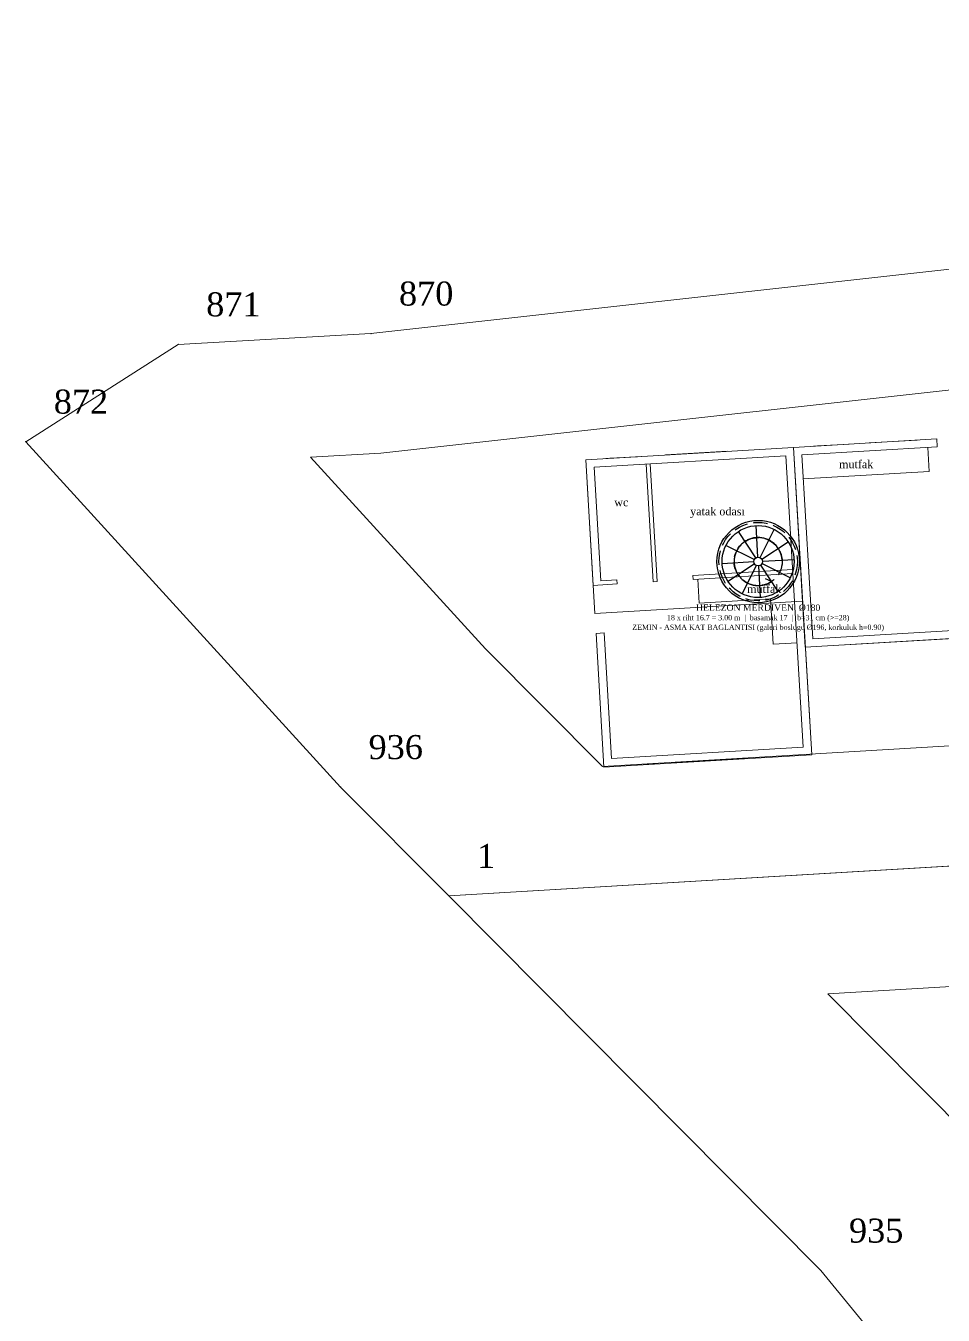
# Model space of a CAD drawing. Header units: metres. Extents: x 566281 to 566551, y 4178515 to 4178592.
# Drawn here: x 566396.58 to 566419.52, y 4178558.51 to 4178590.72 of the extents above; entities that cross this region are included whole.
import ezdxf
from ezdxf.enums import TextEntityAlignment as Align

# ---------------------------------------------------------------- set-up
doc = ezdxf.new("R2010")
doc.units = ezdxf.units.M
doc.linetypes.add('MERD_DASH', pattern=[0.5, 0.35, -0.15])
doc.layers.get('0').update_dxf_attribs({"color": 5, "lineweight": 0})
for name, color, linetype, lineweight in [('ADA_SINIR', 5, 'Continuous', 0), ('ASMAKAT', 30, 'Continuous', 0), ('BINA_115', 1, 'Continuous', 0), ('CEKME_MESAFESI', 2, 'Continuous', 0), ('DUVAR', 18, 'Continuous', 0), ('NOKTA', 7, 'Continuous', 0), ('NOKTA_NO', 8, 'Continuous', 0), ('PARSEL_BOLME', 1, 'Continuous', 0), ('PARSEL_SINIR', 3, 'Continuous', 0), ('TASLAK_DUVAR', 7, 'Continuous', 0), ('TASLAK_KAPI', 1, 'Continuous', 0), ('TASLAK_PENCERE', 3, 'Continuous', 0), ('TEZGAH', 157, 'Continuous', 0), ('YAZI', 132, 'Continuous', 0)]:
    doc.layers.add(name, color=color, linetype=linetype, lineweight=lineweight)
for name, color, linetype in [('MERDIVEN_BOSLUK', 1, 'Continuous'), ('MERDIVEN_HELEZON', 4, 'Continuous'), ('MERDIVEN_YAZI', 2, 'Continuous'), ('MERDIVEN_YON', 5, 'Continuous')]:
    doc.layers.add(name, color=color, linetype=linetype)
doc.styles.get("Standard").update_dxf_attribs({"font": 'times.ttf'})

msp = doc.modelspace()

# ---------------------------------------------------------------- linework, layer by layer
for p, q in [((566412.088, 4178579.767), (566412.263, 4178576.828)), ((566412.188, 4178579.773), (566412.362, 4178576.834)), ((566413.255, 4178576.987), (566413.261, 4178576.888)), ((566411.358, 4178576.875), (566411.364, 4178576.775))]:
    msp.add_line(p, q)
for points in [[(566415.752, 4178577.136, 0), (566413.255, 4178576.987, 0)], [(566415.758, 4178577.036, 0), (566413.261, 4178576.888, 0)], [(566411.358, 4178576.875, 0), (566410.959, 4178576.851, 0)], [(566411.036, 4178575.553, 0), (566410.837, 4178575.541, 0)]]:
    msp.add_polyline3d(points)
at = {"layer": 'ADA_SINIR'}
msp.add_polyline3d([(566455.39, 4178543.76, 0), (566446.28, 4178534.52, 0), (566439.05, 4178526.23, 0), (566435.89, 4178520.41, 0), (566432.46, 4178537.17, 0), (566428.54, 4178544.88, 0), (566419.7, 4178555.67, 0), (566416.46, 4178559.62, 0), (566407.16, 4178568.98, 0), (566404.45, 4178571.7, 0), (566396.58, 4178580.33, 0), (566396.58, 4178580.33, 0), (566400.39, 4178582.76, 0), (566405.21, 4178583.03, 0), (566423.73, 4178585.09, 0), (566433.94, 4178586.78, 0), (566448.56, 4178587.19, 0), (566462.47, 4178588.47, 0)], dxfattribs=at)
at = {"layer": 'ASMAKAT'}
msp.add_polyline3d([(566410.807, 4178576.04, 0), (566416, 4178576.349, 0), (566415.771, 4178580.187, 0), (566410.579, 4178579.878, 0), (566410.807, 4178576.04, 0)], close=True, dxfattribs=at)
msp.add_polyline3d([(566410.807, 4178576.04, 0), (566416, 4178576.349, 0), (566415.771, 4178580.187, 0), (566410.579, 4178579.878, 0), (566410.807, 4178576.04, 0)], close=True, dxfattribs=at)
at = {"layer": 'BINA_115'}
for p, q in [((566415.771, 4178580.187), (566410.579, 4178579.878)), ((566416.228, 4178572.51), (566415.771, 4178580.187)), ((566411.035, 4178572.202), (566416.228, 4178572.51))]:
    msp.add_line(p, q, dxfattribs=at)
msp.add_polyline3d([(566420.45, 4178580.465, 0), (566423.757, 4178580.662, 0), (566424.054, 4178575.671, 0), (566416.068, 4178575.196, 0), (566416.068, 4178575.196, 0), (566415.771, 4178580.187, 0), (566419.352, 4178580.4, 0)], dxfattribs=at)
at = {"layer": 'CEKME_MESAFESI'}
for points in [[(566405.46, 4178580.039, 0), (566424.141, 4178582.117, 0), (566434.228, 4178583.787, 0), (566448.74, 4178584.194, 0), (566462.398, 4178585.451, 0), (566472.943, 4178583.97, 0), (566489.228, 4178584, 0), (566502.828, 4178585.133, 0), (566517.699, 4178586.372, 0), (566526.9, 4178587.244, 0), (566539.77, 4178587.649, 0), (566541.424, 4178582.061, 0), (566543.051, 4178580.067, 0), (566410.996, 4178572.213, 0), (566408.07, 4178575.151, 0), (566403.702, 4178579.941, 0), (566405.46, 4178580.039, 0)], [(566423.513, 4178558.906, 0), (566420.175, 4178562.975, 0), (566416.635, 4178566.538, 0), (566529.75, 4178573.265, 0), (566524.255, 4178570.716, 0), (566516.762, 4178564.541, 0), (566423.513, 4178558.906, 0)]]:
    msp.add_polyline3d(points, close=True, dxfattribs=at)
at = {"layer": 'DUVAR'}
for p, q in [((566419.128, 4178580.186), (566419.164, 4178579.587)), ((566419.352, 4178580.4), (566419.364, 4178580.2)), ((566416.018, 4178579.4), (566419.164, 4178579.587)), ((566410.765, 4178576.739), (566411.364, 4178576.775)), ((566412.263, 4178576.828), (566412.362, 4178576.834)), ((566412.263, 4178576.828), (566412.362, 4178576.834))]:
    msp.add_line(p, q, dxfattribs=at)
at = {"layer": 'MERDIVEN_BOSLUK'}
msp.add_circle((566414.889, 4178577.334), 1.03, dxfattribs=at)
at = {"layer": 'MERDIVEN_BOSLUK', "linetype": 'MERD_DASH'}
msp.add_circle((566414.889, 4178577.334), 0.98, dxfattribs=at)
at = {"layer": 'MERDIVEN_HELEZON'}
for p, q in [((566414.883, 4178577.444), (566414.836, 4178578.233)), ((566414.828, 4178577.426), (566414.394, 4178578.086)), ((566414.938, 4178577.433), (566415.292, 4178578.139)), ((566414.791, 4178577.384), (566414.084, 4178577.737)), ((566414.981, 4178577.395), (566415.64, 4178577.83)), ((566414.779, 4178577.328), (566413.991, 4178577.281)), ((566414.797, 4178577.274), (566414.138, 4178576.839)), ((566414.987, 4178577.285), (566415.694, 4178576.931)), ((566414.999, 4178577.341), (566415.787, 4178577.388)), ((566414.999, 4178577.341), (566415.787, 4178577.388)), ((566414.84, 4178577.236), (566414.486, 4178576.53)), ((566414.896, 4178577.225), (566414.942, 4178576.436)), ((566414.95, 4178577.243), (566415.385, 4178576.583))]:
    msp.add_line(p, q, dxfattribs=at)
for radius in [0.9, 0.11]:
    msp.add_circle((566414.889, 4178577.334), radius, dxfattribs=at)
at = {"layer": 'MERDIVEN_HELEZON', "linetype": 'MERD_DASH'}
msp.add_circle((566414.889, 4178577.334), 0.6, dxfattribs=at)
at = {"layer": 'MERDIVEN_YON'}
for q in [(566415.075, 4178576.905), (566415.084, 4178576.745)]:
    msp.add_line((566415.219, 4178576.834), q, dxfattribs=at)
msp.add_lwpolyline([(566415.488, 4178577.37), (566415.486, 4178577.396), (566415.483, 4178577.422), (566415.478, 4178577.448), (566415.473, 4178577.473), (566415.466, 4178577.499), (566415.458, 4178577.524), (566415.45, 4178577.548), (566415.44, 4178577.573), (566415.429, 4178577.597), (566415.417, 4178577.62), (566415.404, 4178577.643), (566415.39, 4178577.665), (566415.375, 4178577.686), (566415.359, 4178577.707), (566415.343, 4178577.727), (566415.325, 4178577.747), (566415.307, 4178577.765), (566415.287, 4178577.783), (566415.267, 4178577.8), (566415.247, 4178577.816), (566415.225, 4178577.831), (566415.203, 4178577.845), (566415.181, 4178577.859), (566415.158, 4178577.871), (566415.134, 4178577.882), (566415.11, 4178577.892), (566415.085, 4178577.901), (566415.06, 4178577.909), (566415.035, 4178577.916), (566415.01, 4178577.922), (566414.984, 4178577.927), (566414.958, 4178577.93), (566414.932, 4178577.933), (566414.906, 4178577.934), (566414.88, 4178577.934), (566414.853, 4178577.933), (566414.827, 4178577.931), (566414.801, 4178577.928), (566414.776, 4178577.924), (566414.75, 4178577.918), (566414.725, 4178577.911), (566414.7, 4178577.904), (566414.675, 4178577.895), (566414.651, 4178577.885), (566414.627, 4178577.874), (566414.604, 4178577.862), (566414.581, 4178577.849), (566414.559, 4178577.835), (566414.537, 4178577.82), (566414.516, 4178577.805), (566414.496, 4178577.788), (566414.477, 4178577.77), (566414.458, 4178577.752), (566414.44, 4178577.733), (566414.423, 4178577.713), (566414.407, 4178577.692), (566414.392, 4178577.671), (566414.378, 4178577.649), (566414.365, 4178577.626), (566414.353, 4178577.603), (566414.341, 4178577.579), (566414.331, 4178577.555), (566414.322, 4178577.531), (566414.314, 4178577.506), (566414.307, 4178577.481), (566414.301, 4178577.455), (566414.297, 4178577.429), (566414.293, 4178577.403), (566414.291, 4178577.377), (566414.289, 4178577.351), (566414.289, 4178577.325), (566414.29, 4178577.299), (566414.292, 4178577.273), (566414.295, 4178577.247), (566414.3, 4178577.221), (566414.305, 4178577.195), (566414.312, 4178577.17), (566414.32, 4178577.145), (566414.329, 4178577.12), (566414.338, 4178577.096), (566414.349, 4178577.072), (566414.361, 4178577.049), (566414.374, 4178577.026), (566414.388, 4178577.004), (566414.403, 4178576.983), (566414.419, 4178576.962), (566414.436, 4178576.942), (566414.453, 4178576.922), (566414.472, 4178576.903), (566414.491, 4178576.886), (566414.511, 4178576.869), (566414.531, 4178576.853), (566414.553, 4178576.838), (566414.575, 4178576.823), (566414.597, 4178576.81), (566414.62, 4178576.798), (566414.644, 4178576.787), (566414.668, 4178576.777), (566414.693, 4178576.767), (566414.718, 4178576.759), (566414.743, 4178576.752), (566414.768, 4178576.747), (566414.794, 4178576.742), (566414.82, 4178576.738), (566414.846, 4178576.736), (566414.872, 4178576.735), (566414.899, 4178576.734), (566414.925, 4178576.735), (566414.951, 4178576.738), (566414.977, 4178576.741), (566415.003, 4178576.745), (566415.028, 4178576.751), (566415.053, 4178576.757), (566415.078, 4178576.765), (566415.103, 4178576.774), (566415.127, 4178576.784), (566415.151, 4178576.795), (566415.174, 4178576.807), (566415.197, 4178576.82), (566415.219, 4178576.834)], dxfattribs=at)
at = {"layer": 'NOKTA'}
for p in [(566400.39, 4178582.76), (566405.21, 4178583.03), (566396.58, 4178580.33), (566404.45, 4178571.7), (566407.16, 4178568.98), (566416.46, 4178559.62)]:
    msp.add_point(p, dxfattribs=at)
at = {"layer": 'PARSEL_BOLME'}
msp.add_line((566407.16, 4178568.98), (566549.08, 4178577.42), dxfattribs=at)
at = {"layer": 'PARSEL_SINIR'}
for points in [[(566396.58, 4178580.33, 0), (566400.39, 4178582.76, 0), (566405.21, 4178583.03, 0), (566423.73, 4178585.09, 0), (566433.94, 4178586.78, 0), (566448.56, 4178587.19, 0), (566462.47, 4178588.47, 0), (566473.15, 4178586.97, 0), (566489.1, 4178587, 0), (566502.79, 4178588.14, 0), (566517.43, 4178589.36, 0), (566526.71, 4178590.24, 0), (566541.99, 4178590.72, 0), (566544.13, 4178583.49, 0), (566549.08, 4178577.42, 0), (566407.16, 4178568.98, 0), (566404.45, 4178571.7, 0), (566396.58, 4178580.33, 0)], [(566407.16, 4178568.98, 0), (566549.08, 4178577.42, 0), (566542.44, 4178573.64, 0), (566526.94, 4178566.45, 0), (566521.31, 4178561.81, 0), (566419.7, 4178555.67, 0), (566416.46, 4178559.62, 0), (566407.16, 4178568.98, 0)]]:
    msp.add_polyline3d(points, close=True, dxfattribs=at)
at = {"layer": 'TASLAK_DUVAR'}
for points in [[(566420.45, 4178580.465, 0), (566423.757, 4178580.662, 0), (566424.054, 4178575.67, 0), (566416.068, 4178575.196, 0), (566416.068, 4178575.196, 0), (566415.771, 4178580.187, 0), (566419.352, 4178580.4, 0)], [(566410.837, 4178575.541, 0), (566411.035, 4178572.202, 0), (566411.035, 4178572.202, 0), (566416.228, 4178572.51, 0), (566415.771, 4178580.187, 0), (566410.579, 4178579.878, 0), (566410.765, 4178576.739, 0)], [(566420.562, 4178580.271, 0), (566423.569, 4178580.45, 0), (566423.842, 4178575.858, 0), (566416.256, 4178575.407, 0), (566416.256, 4178575.407, 0), (566415.982, 4178579.999, 0), (566419.364, 4178580.2, 0)], [(566411.036, 4178575.553, 0), (566411.223, 4178572.413, 0), (566411.223, 4178572.413, 0), (566416.016, 4178572.698, 0), (566415.584, 4178579.975, 0), (566410.79, 4178579.69, 0), (566410.959, 4178576.851, 0)]]:
    msp.add_polyline3d(points, dxfattribs=at)
at = {"layer": 'TASLAK_KAPI'}
for p, q in [((566416.27, 4178580.216), (566417.168, 4178580.27)), ((566411.078, 4178579.908), (566411.976, 4178579.961))]:
    msp.add_line(p, q, dxfattribs=at)
at = {"layer": 'TASLAK_PENCERE'}
for p, q in [((566416.37, 4178580.222), (566417.019, 4178580.261)), ((566417.668, 4178580.3), (566418.865, 4178580.371)), ((566411.178, 4178579.914), (566411.876, 4178579.955)), ((566412.575, 4178579.997), (566414.124, 4178580.089)), ((566416.177, 4178573.359), (566415.929, 4178577.541)), ((566416.009, 4178576.194), (566415.976, 4178576.743)), ((566417.066, 4178575.255), (566421.259, 4178575.504)), ((566412.033, 4178572.261), (566412.384, 4178572.282)), ((566412.784, 4178572.306), (566414.581, 4178572.412))]:
    msp.add_line(p, q, dxfattribs=at)
at = {"layer": 'TEZGAH'}
for p, q in [((566413.378, 4178576.895), (566413.414, 4178576.296)), ((566415.262, 4178575.268), (566415.195, 4178576.402)), ((566415.262, 4178575.268), (566415.861, 4178575.303))]:
    msp.add_line(p, q, dxfattribs=at)
msp.add_polyline3d([(566415.195, 4178576.402, 0), (566413.414, 4178576.296, 0)], dxfattribs=at)

# ---------------------------------------------------------------- texts
for s, p in [('wc', (566411.292, 4178578.717)), ('yatak odası', (566413.189, 4178578.49))]:
    msp.add_text(s, height=0.2).set_placement(p)
at = {"layer": 'MERDIVEN_YAZI'}
for s, height, p in [('18 x riht 16.7 = 3.00 m  |  basamak 17  |  b=31 cm (>=28)', 0.13, (566414.889, 4178575.934)), ('HELEZON MERDIVEN  Ø180', 0.16, (566414.889, 4178576.184)), ('ZEMIN - ASMA KAT BAGLANTISI (galeri boslugu Ø196, korkuluk h=0.90)', 0.13, (566414.889, 4178575.694))]:
    msp.add_text(s, height=height, dxfattribs=at).set_placement(p, align=Align.MIDDLE_CENTER)
at = {"layer": 'NOKTA_NO'}
for s, p in [('870', (566405.91, 4178583.73)), ('871', (566401.09, 4178583.46)), ('872', (566397.28, 4178581.03)), ('936', (566405.15, 4178572.4)), ('1', (566407.86, 4178569.68)), ('935', (566417.16, 4178560.32))]:
    msp.add_text(s, height=0.6, dxfattribs=at).set_placement(p)
at = {"layer": 'YAZI'}
for p in [(566416.912, 4178579.667), (566414.614, 4178576.55)]:
    msp.add_text('mutfak', height=0.2, dxfattribs=at).set_placement(p)

doc.saveas('drawing.dxf')
